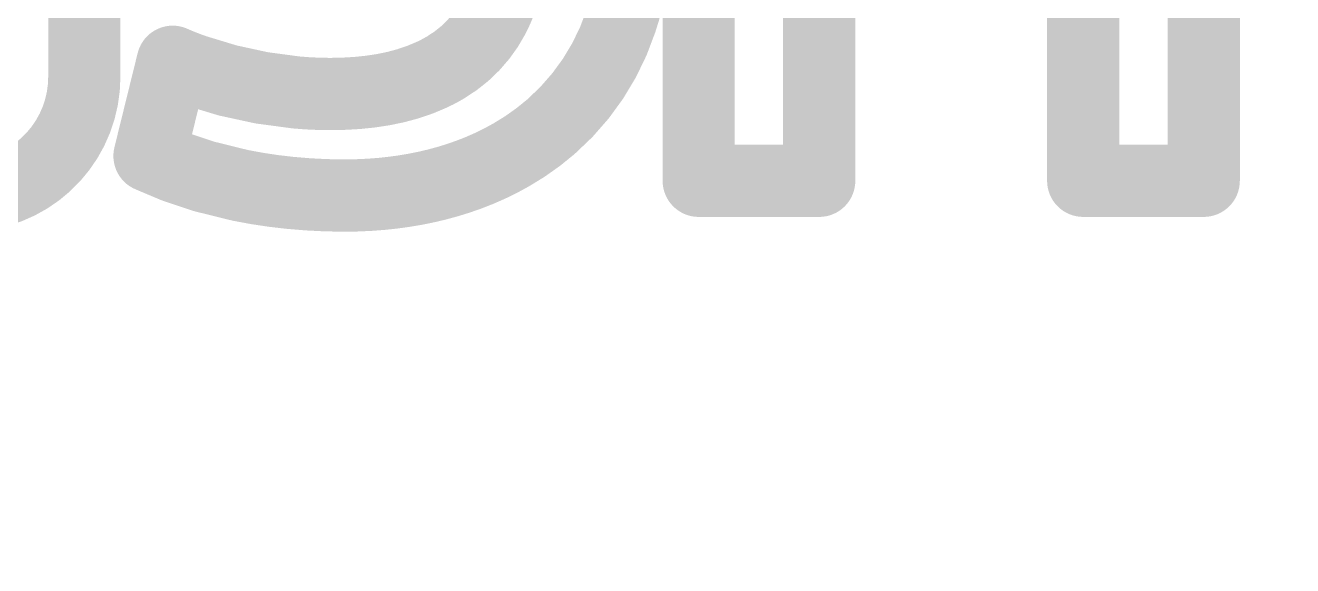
# Model space of a CAD drawing. Header units: millimetres. Extents: x 80 to 196, y 80 to 246.
# Drawn here: x 104.912 to 106.667, y 112.882 to 113.629 of the extents above; entities that cross this region are included whole.
import ezdxf

# ---------------------------------------------------------------- set-up
doc = ezdxf.new("R2010")
doc.units = ezdxf.units.MM
for name, color, linetype in [('BottomOverlay', 54, 'Continuous'), ('DrillDrawing', 1, 'Continuous'), ('KeepOutLayer', 6, 'Continuous'), ('Mechanical1', 6, 'Continuous'), ('Mechanical15', 56, 'Continuous')]:
    doc.layers.add(name, color=color, linetype=linetype)

msp = doc.modelspace()

# ---------------------------------------------------------------- linework, layer by layer
at = {"layer": 'BottomOverlay', "const_width": 0.0999998}
for points in [[(104.99370924, 113.55784502), (104.99370924, 114.40692638)], [(106.54401602, 113.41414706), (106.54401602, 114.36320536)], [(105.844594, 113.41414706), (105.844594, 113.84657444)], [(106.0114974, 113.41414706), (106.0114974, 113.8226705)], [(106.37707706, 113.41414706), (106.37707706, 113.78139804)], [(105.08395798, 113.44846246), (105.11613216, 113.578767)], [(105.11613216, 113.578767), (105.11707704, 113.57834028)], [(105.11707704, 113.57834028), (105.11865438, 113.57763924)], [(105.11865438, 113.57763924), (105.12053398, 113.57682136)], [(105.12053398, 113.57682136), (105.12274124, 113.57587902)], [(105.12274124, 113.57587902), (105.12544126, 113.57475634)], [(105.12544126, 113.57475634), (105.12868992, 113.57344062)], [(105.12868992, 113.57344062), (105.13283266, 113.57181248)], [(105.13283266, 113.57181248), (105.13830382, 113.56973984)], [(105.13830382, 113.56973984), (105.14597462, 113.5669687)], [(105.4582219, 113.55380896), (105.47555232, 113.56112162)], [(105.38994162, 113.5375047), (105.40725172, 113.54012344)], [(105.40725172, 113.54012344), (105.42437386, 113.5436261)], [(105.42437386, 113.5436261), (105.44116072, 113.54807618)], [(105.44116072, 113.54807618), (105.4582219, 113.55380896)], [(105.33420386, 113.5341773), (105.33480838, 113.5341773)], [(105.33480838, 113.5341773), (105.35365772, 113.53455322)], [(105.35365772, 113.53455322), (105.37205494, 113.53565304)], [(105.37205494, 113.53565304), (105.38994162, 113.5375047)], [(105.08395798, 113.44846246), (105.11871534, 113.4338346)], [(105.11871534, 113.4338346), (105.15939344, 113.42024814)], [(105.15939344, 113.42024814), (105.20988356, 113.40779198)], [(105.844594, 113.41414706), (106.0114974, 113.41414706)], [(106.37707706, 113.41414706), (106.54401602, 113.41414706)]]:
    msp.add_lwpolyline(points, dxfattribs=at)
for points in [[(105.57996918, 113.70095878, -0.03463823822622092), (105.57368522, 113.67326516)], [(105.57368522, 113.67326262, -0.0470145392301515), (105.56048484, 113.64078364)], [(105.7489376, 113.67949578, -0.02956150294508143), (105.7369107, 113.63514738)], [(105.56048738, 113.64078364, -0.1394761593247181), (105.49451342, 113.5712613)], [(105.73691324, 113.63514738, -0.1351378757235579), (105.63989794, 113.48889164)], [(104.99370924, 113.55784502, -0.4147771247584324), (104.82960492, 113.39372292)], [(105.28723164, 113.53633122, -0.06066801114922139), (105.14597208, 113.56697124)], [(105.49451088, 113.5712613, -0.02575820705418029), (105.47555232, 113.56112162)], [(105.33420386, 113.5341773, -0.02248443622129554), (105.28723418, 113.53633122)], [(105.6398954, 113.48889164, -0.04890557397025576), (105.58464532, 113.44980104)], [(105.58464532, 113.44980104, -0.03225163873836935), (105.54026644, 113.42813484)], [(105.54026644, 113.4281323, -0.02706508097343644), (105.49713216, 113.41308026)], [(105.278682, 113.39743894, -0.02518804966457187), (105.20988356, 113.40779198)], [(105.45334764, 113.40267642, -0.02322806200963295), (105.40623826, 113.39611052)], [(105.4971347, 113.4130828, -0.02420491563974214), (105.4533451, 113.40267642)], [(105.35396506, 113.39372292, -0.02494769931472708), (105.278682, 113.39743894)], [(105.4062408, 113.39611052, -0.02319042931449036), (105.35396506, 113.39372292)]]:
    msp.add_lwpolyline(points, format="xyb", dxfattribs=at)
at = {"layer": 'BottomOverlay', "const_width": 0.0499999}
for points in [[(105.54868654, 113.67326516, 1), (105.5986839, 113.67326516, 1)], [(105.54868654, 113.67326262, 1), (105.5986839, 113.67326262, 1)], [(105.53548616, 113.64078364, 1), (105.58548352, 113.64078364, 1)], [(105.5354887, 113.64078364, 1), (105.58548606, 113.64078364, 1)], [(105.71191202, 113.63514738, 1), (105.76190938, 113.63514738, 1)], [(105.71191456, 113.63514738, 1), (105.76191192, 113.63514738, 1)], [(105.09113348, 113.578767, 1), (105.14113084, 113.578767, 1)], [(105.09113348, 113.578767, 1), (105.14113084, 113.578767, 1)], [(105.09207836, 113.57834028, 1), (105.14207572, 113.57834028, 1)], [(105.09207836, 113.57834028, 1), (105.14207572, 113.57834028, 1)], [(105.0936557, 113.57763924, 1), (105.14365306, 113.57763924, 1)], [(105.0936557, 113.57763924, 1), (105.14365306, 113.57763924, 1)], [(105.0955353, 113.57682136, 1), (105.14553266, 113.57682136, 1)], [(105.0955353, 113.57682136, 1), (105.14553266, 113.57682136, 1)], [(105.09774256, 113.57587902, 1), (105.14773992, 113.57587902, 1)], [(105.09774256, 113.57587902, 1), (105.14773992, 113.57587902, 1)], [(104.96871056, 113.55784502, 1), (105.01870792, 113.55784502, 1)], [(104.96871056, 113.55784502, 1), (105.01870792, 113.55784502, 1)], [(105.10044258, 113.57475634, 1), (105.15043994, 113.57475634, 1)], [(105.10044258, 113.57475634, 1), (105.15043994, 113.57475634, 1)], [(105.10369124, 113.57344062, 1), (105.1536886, 113.57344062, 1)], [(105.10369124, 113.57344062, 1), (105.1536886, 113.57344062, 1)], [(105.10783398, 113.57181248, 1), (105.15783134, 113.57181248, 1)], [(105.10783398, 113.57181248, 1), (105.15783134, 113.57181248, 1)], [(105.11330514, 113.56973984, 1), (105.1633025, 113.56973984, 1)], [(105.11330514, 113.56973984, 1), (105.1633025, 113.56973984, 1)], [(105.1209734, 113.56697124, 1), (105.17097076, 113.56697124, 1)], [(105.12097594, 113.5669687, 1), (105.1709733, 113.5669687, 1)], [(105.45055364, 113.56112162, 1), (105.500551, 113.56112162, 1)], [(105.45055364, 113.56112162, 1), (105.500551, 113.56112162, 1)], [(105.4695122, 113.5712613, 1), (105.51950956, 113.5712613, 1)], [(105.46951474, 113.5712613, 1), (105.5195121, 113.5712613, 1)], [(105.38225304, 113.54012344, 1), (105.4322504, 113.54012344, 1)], [(105.38225304, 113.54012344, 1), (105.4322504, 113.54012344, 1)], [(105.39937518, 113.5436261, 1), (105.44937254, 113.5436261, 1)], [(105.39937518, 113.5436261, 1), (105.44937254, 113.5436261, 1)], [(105.41616204, 113.54807618, 1), (105.4661594, 113.54807618, 1)], [(105.41616204, 113.54807618, 1), (105.4661594, 113.54807618, 1)], [(105.43322322, 113.55380896, 1), (105.48322058, 113.55380896, 1)], [(105.43322322, 113.55380896, 1), (105.48322058, 113.55380896, 1)], [(105.26223296, 113.53633122, 1), (105.31223032, 113.53633122, 1)], [(105.2622355, 113.53633122, 1), (105.31223286, 113.53633122, 1)], [(105.30920518, 113.5341773, 1), (105.35920254, 113.5341773, 1)], [(105.30920518, 113.5341773, 1), (105.35920254, 113.5341773, 1)], [(105.3098097, 113.5341773, 1), (105.35980706, 113.5341773, 1)], [(105.3098097, 113.5341773, 1), (105.35980706, 113.5341773, 1)], [(105.32865904, 113.53455322, 1), (105.3786564, 113.53455322, 1)], [(105.32865904, 113.53455322, 1), (105.3786564, 113.53455322, 1)], [(105.34705626, 113.53565304, 1), (105.39705362, 113.53565304, 1)], [(105.34705626, 113.53565304, 1), (105.39705362, 113.53565304, 1)], [(105.36494294, 113.5375047, 1), (105.4149403, 113.5375047, 1)], [(105.36494294, 113.5375047, 1), (105.4149403, 113.5375047, 1)], [(105.61489672, 113.48889164, 1), (105.66489408, 113.48889164, 1)], [(105.61489926, 113.48889164, 1), (105.66489662, 113.48889164, 1)], [(105.0589593, 113.44846246, 1), (105.10895666, 113.44846246, 1)], [(105.0589593, 113.44846246, 1), (105.10895666, 113.44846246, 1)], [(105.55964664, 113.44980104, 1), (105.609644, 113.44980104, 1)], [(105.55964664, 113.44980104, 1), (105.609644, 113.44980104, 1)], [(105.09371666, 113.4338346, 1), (105.14371402, 113.4338346, 1)], [(105.09371666, 113.4338346, 1), (105.14371402, 113.4338346, 1)], [(105.13439476, 113.42024814, 1), (105.18439212, 113.42024814, 1)], [(105.13439476, 113.42024814, 1), (105.18439212, 113.42024814, 1)], [(105.51526776, 113.42813484, 1), (105.56526512, 113.42813484, 1)], [(105.51526776, 113.4281323, 1), (105.56526512, 113.4281323, 1)], [(105.18488488, 113.40779198, 1), (105.23488224, 113.40779198, 1)], [(105.18488488, 113.40779198, 1), (105.23488224, 113.40779198, 1)], [(105.42834642, 113.40267642, 1), (105.47834378, 113.40267642, 1)], [(105.42834896, 113.40267642, 1), (105.47834632, 113.40267642, 1)], [(105.47213348, 113.41308026, 1), (105.52213084, 113.41308026, 1)], [(105.47213602, 113.4130828, 1), (105.52213338, 113.4130828, 1)], [(105.81959532, 113.41414706, 1), (105.86959268, 113.41414706, 1)], [(105.81959532, 113.41414706, 1), (105.86959268, 113.41414706, 1)], [(105.98649872, 113.41414706, 1), (106.03649608, 113.41414706, 1)], [(105.98649872, 113.41414706, 1), (106.03649608, 113.41414706, 1)], [(106.35207838, 113.41414706, 1), (106.40207574, 113.41414706, 1)], [(106.35207838, 113.41414706, 1), (106.40207574, 113.41414706, 1)], [(106.51901734, 113.41414706, 1), (106.5690147, 113.41414706, 1)], [(106.51901734, 113.41414706, 1), (106.5690147, 113.41414706, 1)], [(105.25368332, 113.39743894, 1), (105.30368068, 113.39743894, 1)], [(105.25368332, 113.39743894, 1), (105.30368068, 113.39743894, 1)], [(105.32896638, 113.39372292, 1), (105.37896374, 113.39372292, 1)], [(105.32896638, 113.39372292, 1), (105.37896374, 113.39372292, 1)], [(105.38123958, 113.39611052, 1), (105.43123694, 113.39611052, 1)], [(105.38124212, 113.39611052, 1), (105.43123948, 113.39611052, 1)]]:
    msp.add_lwpolyline(points, format="xyb", close=True, dxfattribs=at)
at = {"layer": 'DrillDrawing', "const_width": 0.1499997}
msp.add_lwpolyline([(83.22520566, 110.89066976, -1.632082946502633), (101.04419974, 80.02726692)], format="xyb", dxfattribs=at)
at = {"layer": 'KeepOutLayer', "const_width": 0.1499997}
msp.add_lwpolyline([(83.22520566, 110.89066976, -1.632082946502633), (101.04419974, 80.02726692)], format="xyb", dxfattribs=at)
at = {"layer": 'Mechanical1', "const_width": 0.1499997}
msp.add_lwpolyline([(83.22520566, 110.89066976, -1.632082946502633), (101.04419974, 80.02726692)], format="xyb", dxfattribs=at)
at = {"layer": 'Mechanical15', "const_width": 0.0999998}
for points in [[(118.50000176, 100.00000066, 1), (81.49999955999999, 100.00000066, 1)], [(116.49499942, 100.00000066, 1), (83.5050019, 100.00000066, 1)]]:
    msp.add_lwpolyline(points, format="xyb", close=True, dxfattribs=at)

doc.saveas('drawing.dxf')
